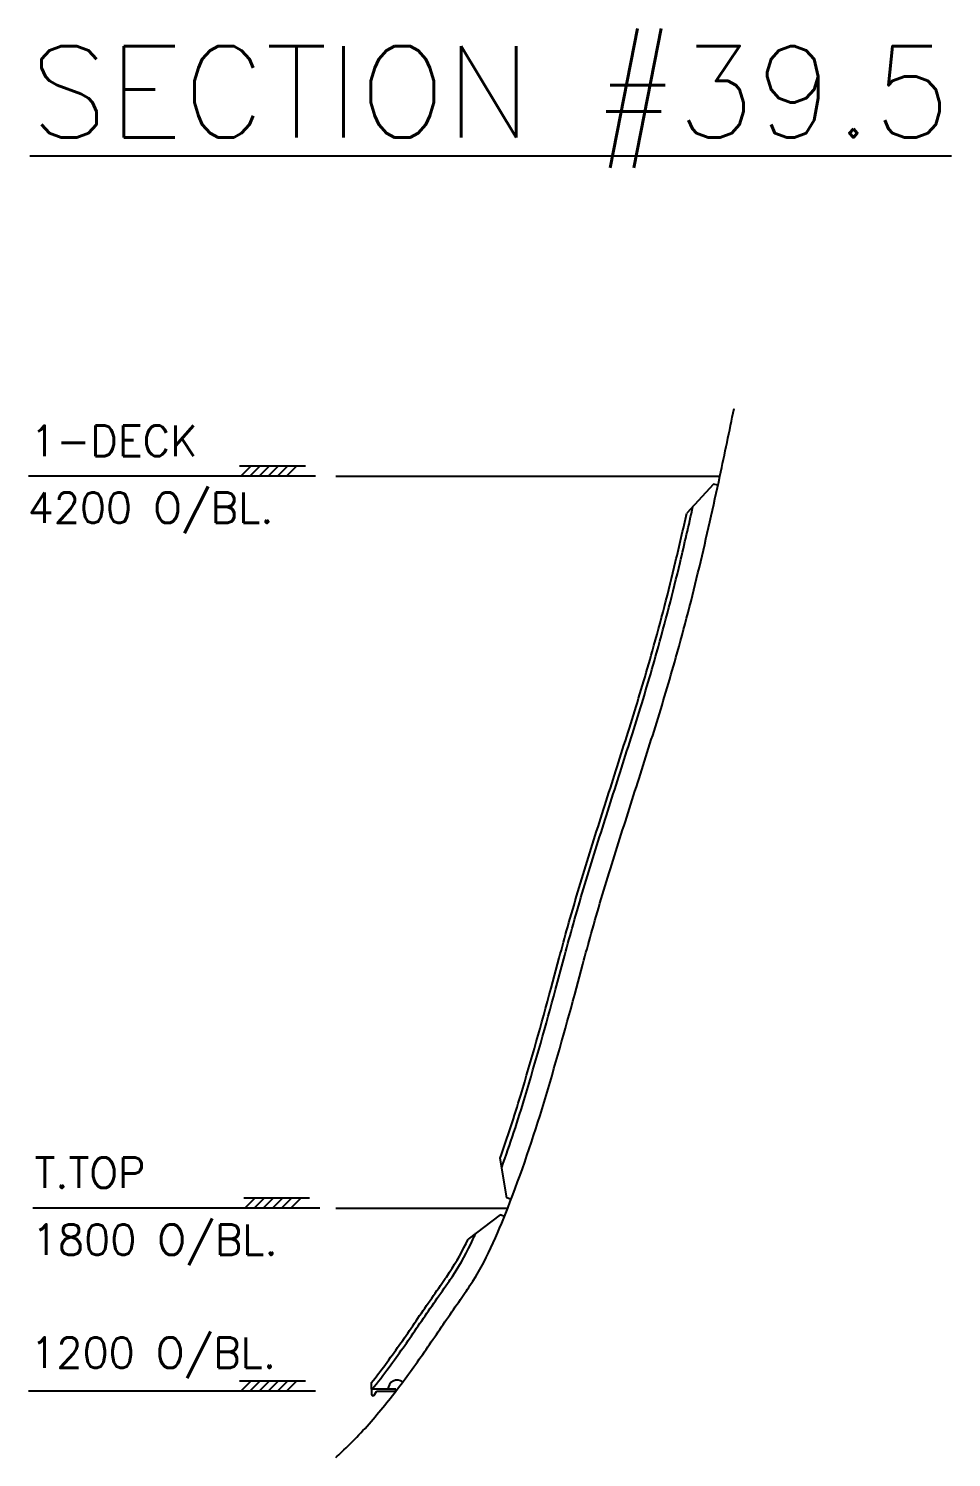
# Model space of a CAD drawing. Extents: x 53504 to 217282, y 25397 to 142583.
# Drawn here: x 194742 to 197767, y 117183 to 121868 of the extents above; entities that cross this region are included whole.
import ezdxf

# ---------------------------------------------------------------- set-up
doc = ezdxf.new("R2010")
doc.units = 0
doc.header["$LTSCALE"] = 250
doc.layers.get('0').update_dxf_attribs({"linetype": 'CONTINUOUS'})
for name, color, linetype in [('_-0', 7, 'CONTINUOUS'), ('S0CO1', 1, 'CONTINUOUS'), ('S0CO2', 2, 'CONTINUOUS'), ('S0CO5', 4, 'CONTINUOUS'), ('S0DIM', 2, 'CONTINUOUS'), ('S0TX2', 2, 'CONTINUOUS')]:
    doc.layers.add(name, color=color, linetype=linetype)
doc.styles.add('ROMANS', font='romans', dxfattribs={"height": 100})

# ---------------------------------------------------------------- blocks, each defined once
blk = doc.blocks.new('ST10011')
at = {"layer": 'S0CO1'}
for p, q in [((4.235, 0.654), (-0.077, 0.654)), ((0, 0), (0.654, 0.654)), ((0.6, 0), (1.254, 0.654)), ((1.2, 0), (1.854, 0.654)), ((1.8, 0), (2.454, 0.654)), ((2.4, 0), (3.054, 0.654)), ((3, 0), (3.654, 0.654))]:
    blk.add_line(p, q, dxfattribs=at)
blk = doc.blocks.new('HP100x7')
at = {"color": 0}
blk.add_lwpolyline([(0, 0), (0, -100), (20.5, -100, 0.767327), (23.5, -88.8), (9.5, -79.3, -0.267949), (7, -74.9), (7, 0)], format="xyb", close=True, dxfattribs=at)

msp = doc.modelspace()

# ---------------------------------------------------------------- linework, layer by layer
at = {"layer": 'S0CO1', "color": 0}
msp.add_line((195866.476, 117406.69), (195866.476, 117428.559), dxfattribs=at)
for points in [[(197002.253, 120371.766), (196987.594, 120374.947), (196899.883, 120279.332)], [(196323.829, 118029.087), (196309.813, 118034.43), (196288.234, 118164.331)], [(196302.004, 117973.198), (196288.092, 117978.808), (196182.932, 117899.237)]]:
    msp.add_lwpolyline(points, dxfattribs=at)
at = {"layer": 'S0CO1', "color": 0, "flags": 128}
for points in [[(196288.234, 118164.331, 0.0121099), (196355.521, 118371.037, 0.00691561), (196455.113, 118721.853), (196481.973, 118821.896, -0.00305365), (196509.667, 118922.749, -0.00733919), (196577.763, 119151.867, -0.001481), (196649.333, 119377.951, 0.00147197), (196720.605, 119603.134, 0.00739694), (196787.324, 119827.733, 0.01026197), (196863.261, 120120.93, 0.00284034), (196899.883, 120279.332, 0.00284034)], [(196293.301, 118133.831, 0.01361352), (196369.892, 118366.741, 0.00691568), (196469.599, 118717.96), (196496.46, 118818.01, -0.00305372), (196524.107, 118918.688, -0.00733916), (196592.077, 119147.383, -0.001481), (196663.62, 119373.382, 0.00147198), (196734.919, 119598.65, 0.00739695), (196801.764, 119823.675, 0.01026197), (196877.856, 120117.468, 0.003296), (196920.23, 120301.512, 0.003296)], [(195866.476, 117428.559, 0.00807034), (195911.837, 117488.076, 0.00984008), (196001.691, 117615.173, -0.00354539), (196092.356, 117746.892), (196108.125, 117769.491, 0.0067928), (196122.357, 117790.537, 0.03627108), (196182.932, 117899.237, 0.03627108)], [(195868.271, 117406.69, 0.00979191), (195923.912, 117479.178, 0.00984007), (196014.107, 117606.757, -0.0035455), (196104.655, 117738.304), (196120.43, 117760.914, 0.00679501), (196134.896, 117782.305, 0.037783), (196198.743, 117897.693, 0.00000174), (196198.743, 117897.693, 0.00241429), (196208.041, 117918.235, 0.00241429)]]:
    msp.add_lwpolyline(points, format="xyb", dxfattribs=at)
at = {"layer": 'S0CO1', "color": 0}
msp.add_arc((195950.394, 117406.69), 30, 52.379361, 180, dxfattribs=at)
at = {"layer": 'S0CO5', "color": 0}
for p, q in [((195748.926, 120401.09), (197008.585, 120401.09)), ((195748.926, 118001.09), (196313.05, 118001.09))]:
    msp.add_line(p, q, dxfattribs=at)
at = {"layer": 'S0CO5', "color": 0, "flags": 128}
msp.add_lwpolyline([(195748.926, 117183.36, 0.00526017), (195768.381, 117201.09, 0.029999), (195877.888, 117316.013, 0.016552), (195976.239, 117440.617, 0.00984), (196067.91, 117570.284, -0.003546), (196157.948, 117701.09), (196173.756, 117723.746, 0.006804), (196189.232, 117746.63, 0.037784), (196257.829, 117870.605, 0.014763), (196313.05, 118001.09, 0.020087), (196432.17, 118348.126, 0.006916), (196532.371, 118701.09), (196559.241, 118801.168, -0.003054), (196586.68, 118901.09, -0.007339), (196654.105, 119127.951, -0.001481), (196725.531, 119353.584, 0.001472), (196796.947, 119579.22, 0.007397), (196864.34, 119806.09, 0.010262), (196941.101, 120102.466, 0.005319), (197008.585, 120401.09, 0.00268784), (197054.869, 120622.354)], format="xyb", dxfattribs=at)
at = {"layer": 'S0DIM', "color": 0}
for points in [[(195682.935, 120401.09), (194742.157, 120401.09)], [(195696.602, 118001.09), (194755.824, 118001.09)], [(195682.935, 117401.09), (194742.157, 117401.09)]]:
    msp.add_lwpolyline(points, dxfattribs=at)

# ---------------------------------------------------------------- block references
at = {"layer": 'S0CO2', "color": 0, "xscale": 0.8, "yscale": 0.8, "zscale": 0.8, "rotation": 270}
msp.add_blockref('HP100x7', (195946.476, 117406.69), dxfattribs=at)
at = {"layer": 'S0DIM', "color": 0, "xscale": 50, "yscale": 50, "zscale": 50}
for p in [(195437.756, 120401.09), (195451.424, 118001.09), (195437.756, 117401.09)]:
    msp.add_blockref('ST10011', p, dxfattribs=at)

# ---------------------------------------------------------------- texts
at = {"layer": '_-0', "linetype": 'ByBlock', "style": 'ROMANS'}
msp.add_text('%%USECTION #39.5', height=300, dxfattribs=at).set_placement((194746.031, 121511.268))
at = {"layer": 'S0TX2', "color": 0, "style": 'ROMANS'}
for s, p in [('1-DECK', (194747.605, 120466.806)), ('4200 O/BL.', (194739.051, 120247.335)), ('T.TOP', (194761.272, 118066.806)), ('1800 O/BL.', (194752.718, 117847.335)), ('1200 O/BL.', (194747.605, 117476.957))]:
    msp.add_text(s, height=100, dxfattribs=at).set_placement(p)

doc.saveas('drawing.dxf')
